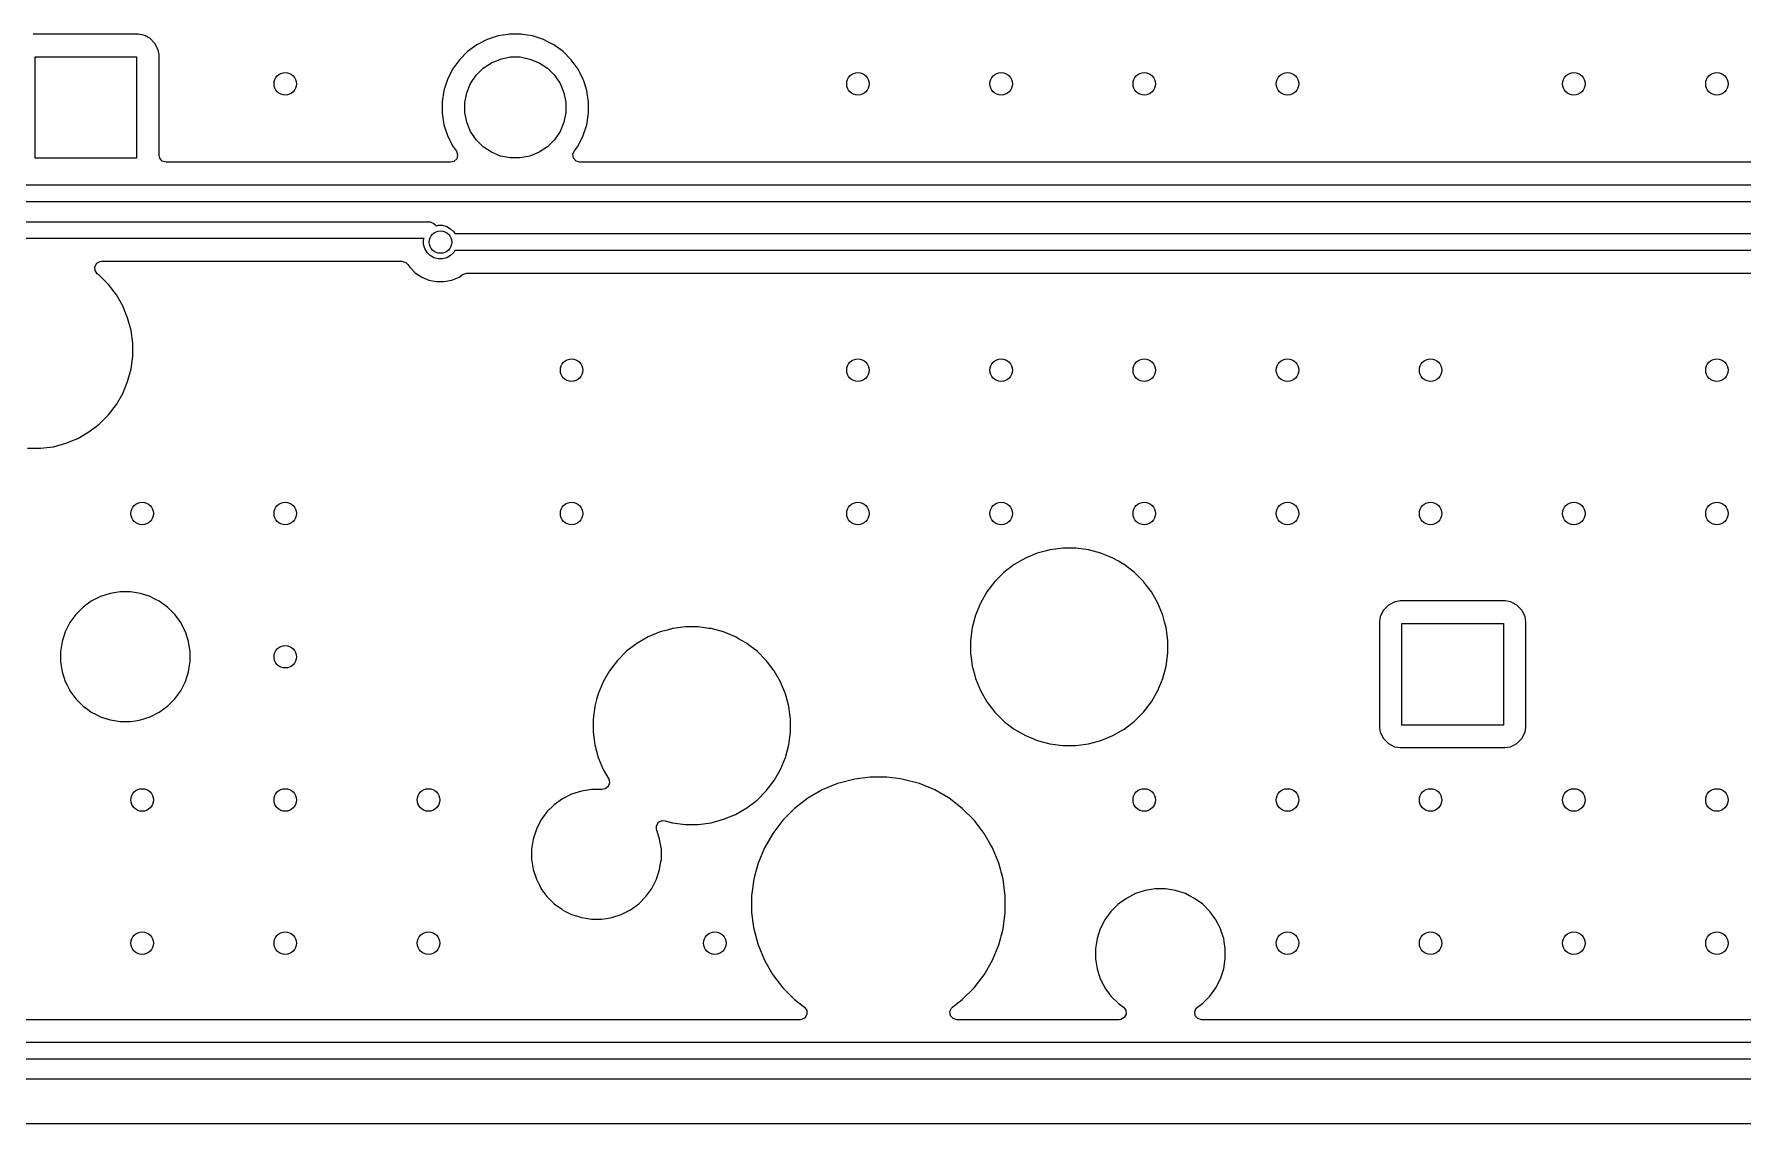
# Model space of a CAD drawing. Extents: x 2.6 to 14.2, y -9.4 to -3.8.
# Drawn here: x 6.308 to 7.501, y -6.557 to -5.796 of the extents above; entities that cross this region are included whole.
import ezdxf

# ---------------------------------------------------------------- set-up
doc = ezdxf.new("R2010")
doc.units = 0
doc.header["$MEASUREMENT"] = 0
doc.layers.add('BLACK', color=7, linetype='CONTINUOUS')

msp = doc.modelspace()

# ---------------------------------------------------------------- linework, layer by layer
at = {"layer": 'BLACK', "linetype": 'CONTINUOUS'}
for p, q in [((6.3805, -5.7959), (6.3072, -5.7959)), ((6.3842, -5.7965), (6.3805, -5.7959)), ((6.3856, -5.7971), (6.3842, -5.7965)), ((6.3887, -5.7987), (6.3856, -5.7971)), ((6.3922, -5.8023), (6.3887, -5.7987)), ((6.3887, -5.7987), (6.3887, -5.7987)), ((6.3887, -5.7987), (6.3887, -5.7987)), ((6.6242, -5.7996), (6.617, -5.8033)), ((6.6319, -5.7971), (6.6242, -5.7996)), ((6.6389, -5.796), (6.6319, -5.7971)), ((6.6398, -5.7959), (6.6389, -5.796)), ((6.6479, -5.7959), (6.6398, -5.7959)), ((6.649, -5.7961), (6.6479, -5.7959)), ((6.6559, -5.7971), (6.649, -5.7961)), ((6.6635, -5.7996), (6.6559, -5.7971)), ((6.6667, -5.8013), (6.6635, -5.7996)), ((6.3084, -5.8825), (6.3084, -5.8116)), ((6.3084, -5.8116), (6.3793, -5.8116)), ((6.3793, -5.8116), (6.3793, -5.8825)), ((6.3945, -5.8067), (6.3922, -5.8023)), ((6.3922, -5.8023), (6.3922, -5.8023)), ((6.3922, -5.8023), (6.3922, -5.8023)), ((6.3951, -5.8104), (6.3945, -5.8067)), ((6.3951, -5.8804), (6.3951, -5.8104)), ((6.3951, -5.8104), (6.3951, -5.8104)), ((6.6105, -5.808), (6.6048, -5.8137)), ((6.617, -5.8033), (6.6105, -5.808)), ((6.6336, -5.8132), (6.6404, -5.8118)), ((6.6404, -5.8118), (6.6473, -5.8118)), ((6.6473, -5.8118), (6.6541, -5.8132)), ((6.6707, -5.8033), (6.6667, -5.8013)), ((6.6772, -5.808), (6.6707, -5.8033)), ((6.6707, -5.8033), (6.6707, -5.8033)), ((6.6707, -5.8033), (6.6707, -5.8033)), ((6.6829, -5.8137), (6.6772, -5.808)), ((6.6001, -5.8202), (6.5964, -5.8274)), ((6.6048, -5.8137), (6.6001, -5.8202)), ((6.6165, -5.8246), (6.6214, -5.8197)), ((6.6214, -5.8197), (6.6272, -5.8158)), ((6.6272, -5.8158), (6.6336, -5.8132)), ((6.6541, -5.8132), (6.6606, -5.8158)), ((6.6606, -5.8158), (6.6663, -5.8197)), ((6.6663, -5.8197), (6.6713, -5.8246)), ((6.6864, -5.8185), (6.6829, -5.8137)), ((6.6877, -5.8202), (6.6864, -5.8185)), ((6.6889, -5.8226), (6.6877, -5.8202)), ((6.6913, -5.8274), (6.6889, -5.8226)), ((6.5939, -5.8351), (6.5927, -5.843)), ((6.5964, -5.8274), (6.5939, -5.8351)), ((6.61, -5.8368), (6.6126, -5.8304)), ((6.6126, -5.8304), (6.6165, -5.8246)), ((6.6713, -5.8246), (6.6751, -5.8304)), ((6.6751, -5.8304), (6.6778, -5.8368)), ((6.6917, -5.8285), (6.6913, -5.8274)), ((6.6913, -5.8274), (6.6913, -5.8274)), ((6.6913, -5.8274), (6.6913, -5.8274)), ((6.6938, -5.8351), (6.6917, -5.8285)), ((6.6941, -5.837), (6.6938, -5.8351)), ((6.5927, -5.843), (6.5927, -5.8511)), ((6.6086, -5.8436), (6.61, -5.8368)), ((6.6086, -5.8506), (6.6086, -5.8436)), ((6.6778, -5.8368), (6.6791, -5.8436)), ((6.6791, -5.8436), (6.6791, -5.8506)), ((6.6951, -5.843), (6.6941, -5.837)), ((6.6951, -5.8511), (6.6951, -5.843)), ((6.5927, -5.8511), (6.5939, -5.8591)), ((6.5939, -5.8591), (6.5964, -5.8667)), ((6.61, -5.8574), (6.6086, -5.8506)), ((6.6126, -5.8638), (6.61, -5.8574)), ((6.6778, -5.8574), (6.6751, -5.8638)), ((6.6791, -5.8506), (6.6778, -5.8574)), ((6.6913, -5.8667), (6.6938, -5.8591)), ((6.6938, -5.8591), (6.6951, -5.8511)), ((6.5964, -5.8667), (6.6001, -5.8739)), ((6.6165, -5.8696), (6.6126, -5.8638)), ((6.6214, -5.8745), (6.6165, -5.8696)), ((6.6713, -5.8696), (6.6663, -5.8745)), ((6.6751, -5.8638), (6.6713, -5.8696)), ((6.6877, -5.8739), (6.6913, -5.8667)), ((6.3793, -5.8825), (6.3084, -5.8825)), ((6.3955, -5.8824), (6.3951, -5.8804)), ((6.3973, -5.8845), (6.3955, -5.8824)), ((6.6001, -5.8739), (6.6027, -5.8775)), ((6.603, -5.8828), (6.601, -5.8847)), ((6.6027, -5.8775), (6.6036, -5.8801)), ((6.6036, -5.8801), (6.603, -5.8828)), ((6.6272, -5.8783), (6.6214, -5.8745)), ((6.6336, -5.881), (6.6272, -5.8783)), ((6.6404, -5.8823), (6.6336, -5.881)), ((6.6473, -5.8823), (6.6404, -5.8823)), ((6.6541, -5.881), (6.6473, -5.8823)), ((6.6606, -5.8783), (6.6541, -5.881)), ((6.6663, -5.8745), (6.6606, -5.8783)), ((6.6841, -5.8797), (6.685, -5.8775)), ((6.6845, -5.8824), (6.6841, -5.8797)), ((6.6863, -5.8845), (6.6845, -5.8824)), ((6.685, -5.8775), (6.6861, -5.8761)), ((6.6861, -5.8761), (6.6877, -5.8739)), ((6.3999, -5.8853), (6.3973, -5.8845)), ((6.5987, -5.8853), (6.3999, -5.8853)), ((6.601, -5.8847), (6.5987, -5.8853)), ((6.689, -5.8853), (6.6863, -5.8845)), ((8.0328, -5.8853), (6.689, -5.8853)), ((5.8255, -5.901), (8.0414, -5.901)), ((8.0438, -5.9129), (5.8279, -5.9129)), ((6.0427, -5.9268), (6.5832, -5.9268)), ((6.5832, -5.9268), (6.5844, -5.9269)), ((6.5844, -5.9269), (6.5853, -5.9273)), ((6.5853, -5.9273), (6.5865, -5.9278)), ((6.5865, -5.9278), (6.5874, -5.9286)), ((6.5874, -5.9286), (6.5886, -5.9297)), ((6.5886, -5.9297), (6.59, -5.9293)), ((6.59, -5.9293), (6.5931, -5.9293)), ((6.5931, -5.9293), (6.5961, -5.9301)), ((6.5961, -5.9301), (6.5987, -5.9317)), ((6.5801, -5.9386), (6.0452, -5.9386)), ((6.5798, -5.9395), (6.5801, -5.9386)), ((6.5798, -5.9426), (6.5798, -5.9395)), ((6.5806, -5.9456), (6.5798, -5.9426)), ((6.5987, -5.9317), (6.6009, -5.9339)), ((6.6009, -5.9339), (6.6017, -5.9351)), ((6.6017, -5.9351), (9.2273, -5.9351)), ((6.3515, -5.9558), (6.3539, -5.9545)), ((6.3539, -5.9545), (6.3549, -5.9544)), ((6.3549, -5.9544), (6.5647, -5.9544)), ((6.5647, -5.9544), (6.5673, -5.9552)), ((6.5673, -5.9552), (6.5688, -5.9566)), ((6.5822, -5.9482), (6.5806, -5.9456)), ((6.5844, -5.9504), (6.5822, -5.9482)), ((6.587, -5.952), (6.5844, -5.9504)), ((6.59, -5.9528), (6.587, -5.952)), ((6.5931, -5.9528), (6.59, -5.9528)), ((6.5961, -5.952), (6.5931, -5.9528)), ((6.5987, -5.9504), (6.5961, -5.952)), ((6.6009, -5.9482), (6.5987, -5.9504)), ((6.6017, -5.9469), (6.6009, -5.9482)), ((9.2249, -5.9469), (6.6017, -5.9469)), ((6.3501, -5.9582), (6.3515, -5.9558)), ((6.3503, -5.9609), (6.3501, -5.9582)), ((6.3519, -5.9632), (6.3503, -5.9609)), ((6.3533, -5.9642), (6.3519, -5.9632)), ((6.3597, -5.9706), (6.3533, -5.9642)), ((6.3533, -5.9642), (6.3533, -5.9642)), ((6.5688, -5.9566), (6.5701, -5.9586)), ((6.5701, -5.9586), (6.5701, -5.9586)), ((6.5701, -5.9586), (6.574, -5.9625)), ((6.574, -5.9625), (6.574, -5.9625)), ((6.574, -5.9625), (6.5785, -5.9655)), ((6.5785, -5.9655), (6.5785, -5.9655)), ((6.5785, -5.9655), (6.5835, -5.9676)), ((6.5996, -5.9676), (6.6046, -5.9655)), ((6.6046, -5.9655), (6.6075, -5.9635)), ((6.6075, -5.9635), (6.6101, -5.9627)), ((6.6101, -5.9627), (6.6102, -5.9627)), ((6.6102, -5.9627), (9.2163, -5.9627)), ((6.3652, -5.9778), (6.3597, -5.9706)), ((6.3597, -5.9706), (6.3597, -5.9706)), ((6.3697, -5.9856), (6.3652, -5.9778)), ((6.3652, -5.9778), (6.3652, -5.9778)), ((6.3652, -5.9778), (6.3652, -5.9778)), ((6.5835, -5.9676), (6.5835, -5.9676)), ((6.5835, -5.9676), (6.5835, -5.9676)), ((6.5835, -5.9676), (6.5835, -5.9676)), ((6.5835, -5.9676), (6.5888, -5.9686)), ((6.5888, -5.9686), (6.5888, -5.9686)), ((6.5888, -5.9686), (6.5943, -5.9686)), ((6.5943, -5.9686), (6.5982, -5.9678)), ((6.5982, -5.9678), (6.5996, -5.9676)), ((6.3707, -5.9881), (6.3697, -5.9856)), ((6.3697, -5.9856), (6.3697, -5.9856)), ((6.3697, -5.9856), (6.3697, -5.9856)), ((6.3731, -5.9939), (6.3707, -5.9881)), ((6.3755, -6.0027), (6.3731, -5.9939)), ((6.3767, -6.0116), (6.3755, -6.0027)), ((6.3767, -6.0206), (6.3767, -6.0116)), ((6.3755, -6.0296), (6.3767, -6.0206)), ((6.3697, -6.0467), (6.3731, -6.0383)), ((6.3731, -6.0383), (6.3755, -6.0296)), ((6.3652, -6.0545), (6.3697, -6.0467)), ((6.3533, -6.0681), (6.3597, -6.0617)), ((6.3597, -6.0617), (6.3652, -6.0545)), ((6.3597, -6.0617), (6.3597, -6.0617)), ((6.3597, -6.0617), (6.3597, -6.0617)), ((6.3383, -6.0781), (6.3461, -6.0736)), ((6.3461, -6.0736), (6.3533, -6.0681)), ((6.3533, -6.0681), (6.3533, -6.0681)), ((6.3533, -6.0681), (6.3533, -6.0681)), ((6.3032, -6.085), (6.3123, -6.085)), ((6.3123, -6.085), (6.3212, -6.0839)), ((6.3123, -6.085), (6.3123, -6.085)), ((6.3212, -6.0839), (6.3299, -6.0815)), ((6.3299, -6.0815), (6.3383, -6.0781)), ((7.0085, -6.1582), (7.0002, -6.1616)), ((7.0149, -6.1565), (7.0085, -6.1582)), ((7.0173, -6.1558), (7.0149, -6.1565)), ((7.0177, -6.1558), (7.0173, -6.1558)), ((7.0262, -6.1547), (7.0177, -6.1558)), ((7.0353, -6.1547), (7.0262, -6.1547)), ((7.0262, -6.1547), (7.0262, -6.1547)), ((7.0427, -6.1556), (7.0353, -6.1547)), ((7.0353, -6.1547), (7.0353, -6.1547)), ((7.0442, -6.1558), (7.0427, -6.1556)), ((7.0502, -6.1574), (7.0442, -6.1558)), ((7.0529, -6.1582), (7.0502, -6.1574)), ((7.0613, -6.1616), (7.0529, -6.1582)), ((6.9924, -6.1661), (6.9852, -6.1716)), ((7.0002, -6.1616), (6.9924, -6.1661)), ((7.0002, -6.1616), (7.0002, -6.1616)), ((7.0652, -6.1639), (7.0613, -6.1616)), ((7.0613, -6.1616), (7.0613, -6.1616)), ((7.0683, -6.1657), (7.0652, -6.1639)), ((7.0691, -6.1661), (7.0683, -6.1657)), ((7.0763, -6.1716), (7.0691, -6.1661)), ((6.9788, -6.178), (6.9733, -6.1852)), ((6.9852, -6.1716), (6.9788, -6.178)), ((7.0827, -6.178), (7.0763, -6.1716)), ((7.0763, -6.1716), (7.0763, -6.1716)), ((7.0829, -6.1784), (7.0827, -6.178)), ((7.0827, -6.178), (7.0827, -6.178)), ((7.0827, -6.178), (7.0827, -6.178)), ((7.0882, -6.1852), (7.0829, -6.1784)), ((6.3477, -6.1917), (6.342, -6.1959)), ((6.3541, -6.1885), (6.3477, -6.1917)), ((6.3609, -6.1863), (6.3541, -6.1885)), ((6.3541, -6.1885), (6.3541, -6.1885)), ((6.3679, -6.1852), (6.3609, -6.1863)), ((6.3751, -6.1852), (6.3679, -6.1852)), ((6.3679, -6.1852), (6.3679, -6.1852)), ((6.3821, -6.1863), (6.3751, -6.1852)), ((6.3751, -6.1852), (6.3751, -6.1852)), ((6.3889, -6.1885), (6.3821, -6.1863)), ((6.3922, -6.1902), (6.3889, -6.1885)), ((6.3889, -6.1885), (6.3889, -6.1885)), ((6.3952, -6.1917), (6.3922, -6.1902)), ((6.401, -6.1959), (6.3952, -6.1917)), ((6.3952, -6.1917), (6.3952, -6.1917)), ((6.3952, -6.1917), (6.3952, -6.1917)), ((6.9688, -6.193), (6.9653, -6.2014)), ((6.9733, -6.1852), (6.9688, -6.193)), ((6.9688, -6.193), (6.9688, -6.193)), ((7.0927, -6.193), (7.0882, -6.1852)), ((7.0882, -6.1852), (7.0882, -6.1852)), ((7.0882, -6.1852), (7.0882, -6.1852)), ((7.0939, -6.1959), (7.0927, -6.193)), ((7.0927, -6.193), (7.0927, -6.193)), ((7.0927, -6.193), (7.0927, -6.193)), ((7.2582, -6.1921), (7.2538, -6.1944)), ((7.2587, -6.1921), (7.2582, -6.1921)), ((7.2619, -6.1915), (7.2587, -6.1921)), ((7.3353, -6.1915), (7.2619, -6.1915)), ((7.339, -6.1921), (7.3353, -6.1915)), ((7.3403, -6.1928), (7.339, -6.1921)), ((7.3434, -6.1944), (7.3403, -6.1928)), ((6.3369, -6.201), (6.3327, -6.2067)), ((6.342, -6.1959), (6.3369, -6.201)), ((6.3369, -6.201), (6.3369, -6.201)), ((6.342, -6.1959), (6.342, -6.1959)), ((6.406, -6.201), (6.401, -6.1959)), ((6.401, -6.1959), (6.401, -6.1959)), ((6.4083, -6.2041), (6.406, -6.201)), ((6.406, -6.201), (6.406, -6.201)), ((6.4102, -6.2067), (6.4083, -6.2041)), ((6.9653, -6.2014), (6.963, -6.2101)), ((7.0961, -6.2014), (7.0939, -6.1959)), ((7.0974, -6.2061), (7.0961, -6.2014)), ((7.248, -6.2024), (7.2474, -6.2061)), ((7.2502, -6.1979), (7.248, -6.2024)), ((7.2538, -6.1944), (7.2502, -6.1979)), ((7.2502, -6.1979), (7.2502, -6.1979)), ((7.2538, -6.1944), (7.2538, -6.1944)), ((7.2538, -6.1944), (7.2538, -6.1944)), ((7.3469, -6.1979), (7.3434, -6.1944)), ((7.3434, -6.1944), (7.3434, -6.1944)), ((7.3434, -6.1944), (7.3434, -6.1944)), ((7.3492, -6.2024), (7.3469, -6.1979)), ((7.3469, -6.1979), (7.3469, -6.1979)), ((7.3469, -6.1979), (7.3469, -6.1979)), ((7.3498, -6.2061), (7.3492, -6.2024)), ((6.3295, -6.2131), (6.3273, -6.2199)), ((6.3327, -6.2067), (6.3295, -6.2131)), ((6.3295, -6.2131), (6.3295, -6.2131)), ((6.4119, -6.2101), (6.4102, -6.2067)), ((6.4135, -6.2131), (6.4119, -6.2101)), ((6.4137, -6.2139), (6.4135, -6.2131)), ((6.4135, -6.2131), (6.4135, -6.2131)), ((6.4157, -6.2199), (6.4137, -6.2139)), ((6.7366, -6.2167), (6.7288, -6.2212)), ((6.745, -6.2132), (6.7366, -6.2167)), ((6.7366, -6.2167), (6.7366, -6.2167)), ((6.75, -6.2119), (6.745, -6.2132)), ((6.7537, -6.2109), (6.75, -6.2119)), ((6.7541, -6.2108), (6.7537, -6.2109)), ((6.7626, -6.2097), (6.7541, -6.2108)), ((6.7626, -6.2097), (6.7626, -6.2097)), ((6.7717, -6.2097), (6.7626, -6.2097)), ((6.7791, -6.2107), (6.7717, -6.2097)), ((6.7717, -6.2097), (6.7717, -6.2097)), ((6.7806, -6.2109), (6.7791, -6.2107)), ((6.7894, -6.2132), (6.7806, -6.2109)), ((6.7977, -6.2167), (6.7894, -6.2132)), ((6.8002, -6.2182), (6.7977, -6.2167)), ((6.7977, -6.2167), (6.7977, -6.2167)), ((6.963, -6.2101), (6.9618, -6.2191)), ((6.963, -6.2101), (6.963, -6.2101)), ((7.0985, -6.2101), (7.0974, -6.2061)), ((7.0997, -6.2191), (7.0985, -6.2101)), ((7.2474, -6.2061), (7.2474, -6.2794)), ((7.2632, -6.2782), (7.2632, -6.2073)), ((7.2632, -6.2073), (7.334, -6.2073)), ((7.334, -6.2073), (7.334, -6.2782)), ((7.3498, -6.2387), (7.3498, -6.2061)), ((6.3273, -6.2199), (6.3262, -6.2269)), ((6.3262, -6.2269), (6.3262, -6.234)), ((6.4159, -6.2216), (6.4157, -6.2199)), ((6.4168, -6.2269), (6.4159, -6.2216)), ((6.4168, -6.234), (6.4168, -6.2269)), ((6.7216, -6.2267), (6.7152, -6.2331)), ((6.7288, -6.2212), (6.7216, -6.2267)), ((6.8018, -6.2191), (6.8002, -6.2182)), ((6.8054, -6.2211), (6.8018, -6.2191)), ((6.8055, -6.2212), (6.8054, -6.2211)), ((6.8076, -6.2228), (6.8055, -6.2212)), ((6.8127, -6.2267), (6.8076, -6.2228)), ((6.8191, -6.2331), (6.8127, -6.2267)), ((6.8127, -6.2267), (6.8127, -6.2267)), ((6.8127, -6.2267), (6.8127, -6.2267)), ((6.9618, -6.2191), (6.9618, -6.2281)), ((6.9618, -6.2281), (6.9627, -6.235)), ((7.0985, -6.237), (7.0997, -6.2281)), ((7.0997, -6.2281), (7.0997, -6.2191)), ((6.3262, -6.234), (6.3273, -6.2411)), ((6.3273, -6.2411), (6.3295, -6.2478)), ((6.4135, -6.2478), (6.4157, -6.2411)), ((6.4157, -6.2411), (6.4164, -6.2364)), ((6.4164, -6.2364), (6.4168, -6.234)), ((6.7097, -6.2403), (6.7052, -6.2481)), ((6.7152, -6.2331), (6.7097, -6.2403)), ((6.8201, -6.2344), (6.8191, -6.2331)), ((6.8191, -6.2331), (6.8191, -6.2331)), ((6.8191, -6.2331), (6.8191, -6.2331)), ((6.8246, -6.2403), (6.8201, -6.2344)), ((6.8291, -6.2481), (6.8246, -6.2403)), ((6.8246, -6.2403), (6.8246, -6.2403)), ((6.8246, -6.2403), (6.8246, -6.2403)), ((6.9627, -6.235), (6.963, -6.237)), ((6.963, -6.237), (6.9643, -6.2418)), ((6.9643, -6.2418), (6.9653, -6.2458)), ((7.0961, -6.2458), (7.0985, -6.237)), ((7.3498, -6.2794), (7.3498, -6.2387)), ((6.3295, -6.2478), (6.3295, -6.2478)), ((6.3295, -6.2478), (6.3306, -6.2499)), ((6.3306, -6.2499), (6.3325, -6.2537)), ((6.3325, -6.2537), (6.3327, -6.2542)), ((6.4102, -6.2542), (6.4135, -6.2478)), ((6.7052, -6.2481), (6.7018, -6.2564)), ((6.7052, -6.2481), (6.7052, -6.2481)), ((6.8299, -6.2499), (6.8291, -6.2481)), ((6.8291, -6.2481), (6.8291, -6.2481)), ((6.8291, -6.2481), (6.8291, -6.2481)), ((6.8326, -6.2564), (6.8299, -6.2499)), ((6.9653, -6.2458), (6.9688, -6.2541)), ((7.0927, -6.2541), (7.0961, -6.2458)), ((6.3327, -6.2542), (6.3369, -6.26)), ((6.3369, -6.26), (6.3369, -6.26)), ((6.3369, -6.26), (6.342, -6.265)), ((6.342, -6.265), (6.342, -6.265)), ((6.342, -6.265), (6.345, -6.2672)), ((6.3952, -6.2692), (6.401, -6.265)), ((6.401, -6.265), (6.406, -6.26)), ((6.406, -6.26), (6.4102, -6.2542)), ((6.6994, -6.2652), (6.6982, -6.2741)), ((6.6995, -6.265), (6.6994, -6.2652)), ((6.6994, -6.2652), (6.6994, -6.2652)), ((6.7007, -6.2604), (6.6995, -6.265)), ((6.7018, -6.2564), (6.7007, -6.2604)), ((6.8349, -6.2652), (6.8326, -6.2564)), ((6.8361, -6.2741), (6.8349, -6.2652)), ((6.9688, -6.2541), (6.9688, -6.2541)), ((6.9688, -6.2541), (6.9733, -6.2619)), ((6.9733, -6.2619), (6.9788, -6.2691)), ((7.0827, -6.2691), (7.0882, -6.2619)), ((7.0882, -6.2619), (7.0927, -6.2541)), ((6.345, -6.2672), (6.3477, -6.2692)), ((6.3477, -6.2692), (6.3511, -6.2709)), ((6.3511, -6.2709), (6.3541, -6.2724)), ((6.3541, -6.2724), (6.3541, -6.2724)), ((6.3541, -6.2724), (6.3562, -6.2731)), ((6.3562, -6.2731), (6.3609, -6.2746)), ((6.3609, -6.2746), (6.3639, -6.2751)), ((6.3639, -6.2751), (6.3679, -6.2758)), ((6.3679, -6.2758), (6.3679, -6.2758)), ((6.3679, -6.2758), (6.3751, -6.2758)), ((6.3751, -6.2758), (6.3785, -6.2752)), ((6.3785, -6.2752), (6.3821, -6.2746)), ((6.3821, -6.2746), (6.3889, -6.2724)), ((6.3889, -6.2724), (6.3952, -6.2692)), ((6.6982, -6.2741), (6.6982, -6.2832)), ((6.8361, -6.2832), (6.8361, -6.2741)), ((6.9788, -6.2691), (6.9788, -6.2691)), ((6.9788, -6.2691), (6.9852, -6.2755)), ((6.9852, -6.2755), (6.9852, -6.2755)), ((6.9852, -6.2755), (6.9852, -6.2755)), ((6.9852, -6.2755), (6.9859, -6.2761)), ((6.9859, -6.2761), (6.9924, -6.281)), ((7.0691, -6.281), (7.0763, -6.2755)), ((7.0763, -6.2755), (7.0827, -6.2691)), ((7.0763, -6.2755), (7.0763, -6.2755)), ((7.0763, -6.2755), (7.0763, -6.2755)), ((7.0827, -6.2691), (7.0827, -6.2691)), ((7.0827, -6.2691), (7.0827, -6.2691)), ((6.6982, -6.2832), (6.6992, -6.2902)), ((6.8349, -6.2921), (6.8361, -6.2832)), ((6.9924, -6.281), (6.9924, -6.281)), ((6.9924, -6.281), (6.9924, -6.281)), ((6.9924, -6.281), (7.0002, -6.2855)), ((7.0002, -6.2855), (7.0002, -6.2855)), ((7.0002, -6.2855), (7.0002, -6.2855)), ((7.0002, -6.2855), (7.0038, -6.287)), ((7.0038, -6.287), (7.0085, -6.289)), ((7.0085, -6.289), (7.0173, -6.2913)), ((7.0442, -6.2913), (7.0529, -6.289)), ((7.0529, -6.289), (7.0613, -6.2855)), ((7.0613, -6.2855), (7.0691, -6.281)), ((7.2474, -6.2794), (7.2478, -6.2818)), ((7.2478, -6.2818), (7.248, -6.2831)), ((7.248, -6.2831), (7.2502, -6.2876)), ((7.2502, -6.2876), (7.2502, -6.2876)), ((7.2502, -6.2876), (7.2502, -6.2876)), ((7.2502, -6.2876), (7.2538, -6.2911)), ((7.334, -6.2782), (7.2632, -6.2782)), ((7.3434, -6.2911), (7.3469, -6.2876)), ((7.3469, -6.2876), (7.3492, -6.2831)), ((7.3492, -6.2831), (7.3497, -6.2799)), ((7.3492, -6.2831), (7.3492, -6.2831)), ((7.3492, -6.2831), (7.3492, -6.2831)), ((7.3497, -6.2799), (7.3498, -6.2794)), ((6.6992, -6.2902), (6.6994, -6.2921)), ((6.6994, -6.2921), (6.7018, -6.3008)), ((6.7018, -6.3008), (6.7052, -6.3092)), ((6.8291, -6.3092), (6.8326, -6.3008)), ((6.8326, -6.3008), (6.8349, -6.2921)), ((7.0173, -6.2913), (7.0262, -6.2925)), ((7.0262, -6.2925), (7.0262, -6.2925)), ((7.0262, -6.2925), (7.0353, -6.2925)), ((7.0353, -6.2925), (7.0442, -6.2913)), ((7.0353, -6.2925), (7.0353, -6.2925)), ((7.2538, -6.2911), (7.2538, -6.2911)), ((7.2538, -6.2911), (7.2538, -6.2911)), ((7.2538, -6.2911), (7.258, -6.2933)), ((7.258, -6.2933), (7.2582, -6.2934)), ((7.2582, -6.2934), (7.2619, -6.2939)), ((7.2619, -6.2939), (7.2619, -6.2939)), ((7.2619, -6.2939), (7.3353, -6.2939)), ((7.3353, -6.2939), (7.339, -6.2934)), ((7.339, -6.2934), (7.3434, -6.2911)), ((6.7052, -6.3092), (6.7052, -6.3092)), ((6.7052, -6.3092), (6.7091, -6.3159)), ((6.8246, -6.317), (6.8291, -6.3092)), ((6.69, -6.3243), (6.6832, -6.3265)), ((6.697, -6.3231), (6.69, -6.3243)), ((6.7041, -6.3231), (6.697, -6.3231)), ((6.697, -6.3231), (6.697, -6.3231)), ((6.7043, -6.3232), (6.7041, -6.3231)), ((6.7041, -6.3231), (6.7041, -6.3231)), ((6.7067, -6.3228), (6.7043, -6.3231)), ((6.7043, -6.3231), (6.7043, -6.3232)), ((6.7088, -6.3211), (6.7067, -6.3228)), ((6.7097, -6.3185), (6.7088, -6.3211)), ((6.7091, -6.3159), (6.7097, -6.3185)), ((6.8127, -6.3306), (6.8191, -6.3242)), ((6.8191, -6.3242), (6.8246, -6.317)), ((6.8191, -6.3242), (6.8191, -6.3242)), ((6.8191, -6.3242), (6.8191, -6.3242)), ((6.8583, -6.3235), (6.8482, -6.3293)), ((6.869, -6.3191), (6.8583, -6.3235)), ((6.8583, -6.3235), (6.8583, -6.3235)), ((6.871, -6.3185), (6.869, -6.3191)), ((6.869, -6.3191), (6.869, -6.3191)), ((6.8802, -6.3161), (6.871, -6.3185)), ((6.881, -6.316), (6.8802, -6.3161)), ((6.8917, -6.3146), (6.881, -6.316)), ((6.9033, -6.3146), (6.8917, -6.3146)), ((6.8917, -6.3146), (6.8917, -6.3146)), ((6.9129, -6.3158), (6.9033, -6.3146)), ((6.9033, -6.3146), (6.9033, -6.3146)), ((6.9148, -6.3161), (6.9129, -6.3158)), ((6.9261, -6.3191), (6.9148, -6.3161)), ((6.9368, -6.3235), (6.9261, -6.3191)), ((6.9261, -6.3191), (6.9261, -6.3191)), ((6.9261, -6.3191), (6.9261, -6.3191)), ((6.9469, -6.3293), (6.9368, -6.3235)), ((6.9368, -6.3235), (6.9368, -6.3235)), ((6.6711, -6.3339), (6.666, -6.3389)), ((6.6768, -6.3297), (6.6711, -6.3339)), ((6.6711, -6.3339), (6.6711, -6.3339)), ((6.6832, -6.3265), (6.6768, -6.3297)), ((6.6832, -6.3265), (6.6832, -6.3265)), ((6.7977, -6.3406), (6.8055, -6.3361)), ((6.8055, -6.3361), (6.8127, -6.3306)), ((6.8127, -6.3306), (6.8127, -6.3306)), ((6.8127, -6.3306), (6.8127, -6.3306)), ((6.839, -6.3364), (6.8308, -6.3446)), ((6.8482, -6.3293), (6.839, -6.3364)), ((6.839, -6.3364), (6.839, -6.3364)), ((6.9561, -6.3364), (6.9469, -6.3293)), ((6.9643, -6.3446), (6.9561, -6.3364)), ((6.9561, -6.3364), (6.9561, -6.3364)), ((6.6618, -6.3447), (6.6586, -6.351)), ((6.666, -6.3389), (6.6618, -6.3447)), ((6.666, -6.3389), (6.666, -6.3389)), ((6.7425, -6.3485), (6.7439, -6.3461)), ((6.7426, -6.3512), (6.7425, -6.3485)), ((6.7439, -6.3461), (6.7464, -6.3449)), ((6.7464, -6.3449), (6.7485, -6.345)), ((6.7485, -6.345), (6.7537, -6.3464)), ((6.7537, -6.3464), (6.7626, -6.3476)), ((6.7626, -6.3476), (6.7626, -6.3476)), ((6.7626, -6.3476), (6.7717, -6.3476)), ((6.7717, -6.3476), (6.7806, -6.3464)), ((6.7717, -6.3476), (6.7717, -6.3476)), ((6.7806, -6.3464), (6.7894, -6.344)), ((6.7894, -6.344), (6.7977, -6.3406)), ((6.8308, -6.3446), (6.8237, -6.3538)), ((6.8308, -6.3446), (6.8308, -6.3446)), ((6.9714, -6.3538), (6.9643, -6.3446)), ((6.9643, -6.3446), (6.9643, -6.3446)), ((6.6564, -6.3578), (6.6553, -6.3649)), ((6.6586, -6.351), (6.6564, -6.3578)), ((6.6586, -6.351), (6.6586, -6.351)), ((6.7427, -6.3517), (6.7426, -6.3512)), ((6.7447, -6.3578), (6.7427, -6.3517)), ((6.7459, -6.3649), (6.7447, -6.3578)), ((6.8237, -6.3538), (6.8179, -6.3639)), ((6.9759, -6.3617), (6.9714, -6.3538)), ((6.6553, -6.3649), (6.6553, -6.372)), ((6.6553, -6.372), (6.6564, -6.379)), ((6.7454, -6.3746), (6.7459, -6.372)), ((6.7459, -6.372), (6.7459, -6.3649)), ((6.8179, -6.3639), (6.8134, -6.3746)), ((6.8179, -6.3639), (6.8179, -6.3639)), ((6.9772, -6.3639), (6.9759, -6.3617)), ((6.9816, -6.3746), (6.9772, -6.3639)), ((6.6564, -6.379), (6.6586, -6.3858)), ((6.7425, -6.3858), (6.7447, -6.379)), ((6.7447, -6.379), (6.7454, -6.3746)), ((6.811, -6.3836), (6.8104, -6.3858)), ((6.8134, -6.3746), (6.811, -6.3836)), ((6.8134, -6.3746), (6.8134, -6.3746)), ((6.9846, -6.3858), (6.9816, -6.3746)), ((6.6586, -6.3858), (6.6586, -6.3858)), ((6.6586, -6.3858), (6.6608, -6.3901)), ((6.6608, -6.3901), (6.6618, -6.3921)), ((6.6618, -6.3921), (6.6618, -6.3922)), ((6.6618, -6.3922), (6.666, -6.3979)), ((6.7351, -6.3979), (6.7393, -6.3922)), ((6.7393, -6.3922), (6.7425, -6.3858)), ((6.8104, -6.3858), (6.8089, -6.3974)), ((6.8104, -6.3858), (6.8104, -6.3858)), ((6.9861, -6.3974), (6.9846, -6.3858)), ((7.0771, -6.3959), (7.0707, -6.3992)), ((7.0839, -6.3937), (7.0771, -6.3959)), ((7.0771, -6.3959), (7.0771, -6.3959)), ((7.0909, -6.3926), (7.0839, -6.3937)), ((7.098, -6.3926), (7.0909, -6.3926)), ((7.0909, -6.3926), (7.0909, -6.3926)), ((7.098, -6.3926), (7.098, -6.3926)), ((7.1051, -6.3937), (7.098, -6.3926)), ((7.1119, -6.3959), (7.1051, -6.3937)), ((7.1148, -6.3974), (7.1119, -6.3959)), ((7.1119, -6.3959), (7.1119, -6.3959)), ((6.666, -6.3979), (6.666, -6.3979)), ((6.666, -6.3979), (6.6711, -6.403)), ((6.6711, -6.403), (6.6711, -6.403)), ((6.6711, -6.403), (6.6761, -6.4066)), ((6.6761, -6.4066), (6.6768, -6.4072)), ((6.6768, -6.4072), (6.6795, -6.4086)), ((6.6795, -6.4086), (6.6832, -6.4104)), ((6.7179, -6.4104), (6.7243, -6.4072)), ((6.7243, -6.4072), (6.7301, -6.403)), ((6.7301, -6.403), (6.7351, -6.3979)), ((6.8089, -6.3974), (6.8089, -6.409)), ((6.9861, -6.409), (6.9861, -6.3974)), ((7.0599, -6.4084), (7.0557, -6.4142)), ((7.065, -6.4033), (7.0599, -6.4084)), ((7.0599, -6.4084), (7.0599, -6.4084)), ((7.0707, -6.3992), (7.065, -6.4033)), ((7.065, -6.4033), (7.065, -6.4033)), ((7.1182, -6.3992), (7.1148, -6.3974)), ((7.124, -6.4033), (7.1182, -6.3992)), ((7.1182, -6.3992), (7.1182, -6.3992)), ((7.1182, -6.3992), (7.1182, -6.3992)), ((7.129, -6.4084), (7.124, -6.4033)), ((7.124, -6.4033), (7.124, -6.4033)), ((7.1321, -6.4126), (7.129, -6.4084)), ((7.129, -6.4084), (7.129, -6.4084)), ((6.6832, -6.4104), (6.6832, -6.4104)), ((6.6832, -6.4104), (6.6866, -6.4115)), ((6.6866, -6.4115), (6.69, -6.4126)), ((6.69, -6.4126), (6.6932, -6.4131)), ((6.6932, -6.4131), (6.697, -6.4137)), ((6.697, -6.4137), (6.697, -6.4137)), ((6.697, -6.4137), (6.7041, -6.4137)), ((6.7041, -6.4137), (6.7075, -6.4132)), ((6.7075, -6.4132), (6.7112, -6.4126)), ((6.7112, -6.4126), (6.7179, -6.4104)), ((6.8089, -6.409), (6.8101, -6.418)), ((6.8101, -6.418), (6.8104, -6.4205)), ((6.8104, -6.4205), (6.8132, -6.4309)), ((6.9816, -6.4317), (6.9846, -6.4205)), ((6.9846, -6.4205), (6.9861, -6.409)), ((7.0525, -6.4205), (7.0503, -6.4273)), ((7.0557, -6.4142), (7.0525, -6.4205)), ((7.0525, -6.4205), (7.0525, -6.4205)), ((7.1332, -6.4142), (7.1321, -6.4126)), ((7.1345, -6.4167), (7.1332, -6.4142)), ((7.1365, -6.4205), (7.1345, -6.4167)), ((7.1374, -6.4234), (7.1365, -6.4205)), ((7.1365, -6.4205), (7.1365, -6.4205)), ((6.8132, -6.4309), (6.8134, -6.4317)), ((6.8134, -6.4317), (6.8134, -6.4317)), ((6.8134, -6.4317), (6.8179, -6.4424)), ((6.9772, -6.4424), (6.9816, -6.4317)), ((7.0503, -6.4273), (7.0492, -6.4343)), ((7.1387, -6.4273), (7.1374, -6.4234)), ((7.139, -6.4296), (7.1387, -6.4273)), ((7.1398, -6.4343), (7.139, -6.4296)), ((6.8179, -6.4424), (6.8179, -6.4424)), ((6.8179, -6.4424), (6.8237, -6.4525)), ((6.9714, -6.4525), (6.9772, -6.4424)), ((7.0492, -6.4343), (7.0492, -6.4415)), ((7.0492, -6.4415), (7.0503, -6.4485)), ((7.1387, -6.4485), (7.1395, -6.4431)), ((7.1395, -6.4431), (7.1398, -6.4415)), ((7.1398, -6.4415), (7.1398, -6.4343)), ((6.8237, -6.4525), (6.8308, -6.4617)), ((6.9643, -6.4617), (6.9714, -6.4525)), ((7.0503, -6.4485), (7.0525, -6.4553)), ((7.0525, -6.4553), (7.0525, -6.4553)), ((7.0525, -6.4553), (7.0546, -6.4594)), ((7.1332, -6.4616), (7.1365, -6.4553)), ((7.1365, -6.4553), (7.1387, -6.4485)), ((6.8308, -6.4617), (6.8308, -6.4617)), ((6.8308, -6.4617), (6.839, -6.4699)), ((6.9561, -6.4699), (6.9643, -6.4617)), ((7.0546, -6.4594), (7.0554, -6.4609)), ((7.0554, -6.4609), (7.0557, -6.4616)), ((7.0557, -6.4616), (7.0599, -6.4674)), ((7.0599, -6.4674), (7.0599, -6.4674)), ((7.0599, -6.4674), (7.065, -6.4724)), ((7.124, -6.4724), (7.129, -6.4674)), ((7.129, -6.4674), (7.1332, -6.4616)), ((6.839, -6.4699), (6.839, -6.4699)), ((6.839, -6.4699), (6.8458, -6.4752)), ((6.8458, -6.4752), (6.8474, -6.4774)), ((6.8476, -6.4801), (6.8463, -6.4825)), ((6.8474, -6.4774), (6.8476, -6.4801)), ((6.9474, -6.4783), (6.9485, -6.4758)), ((6.9478, -6.4811), (6.9474, -6.4783)), ((6.9485, -6.4758), (6.9492, -6.4752)), ((6.9492, -6.4752), (6.9519, -6.4731)), ((6.9519, -6.4731), (6.9561, -6.4699)), ((7.065, -6.4724), (7.0686, -6.4751)), ((7.0686, -6.4751), (7.0703, -6.4773)), ((7.0705, -6.48), (7.0692, -6.4824)), ((7.0703, -6.4773), (7.0705, -6.48)), ((7.1184, -6.4783), (7.1195, -6.4758)), ((7.1188, -6.4811), (7.1184, -6.4783)), ((7.1195, -6.4758), (7.1204, -6.4751)), ((7.1204, -6.4751), (7.124, -6.4724)), ((7.124, -6.4724), (7.124, -6.4724)), ((7.124, -6.4724), (7.124, -6.4724)), ((6.8428, -6.4839), (5.8608, -6.4839)), ((6.8438, -6.4838), (6.8428, -6.4839)), ((6.8463, -6.4825), (6.8438, -6.4838)), ((6.9496, -6.4831), (6.9478, -6.4811)), ((6.9522, -6.4839), (6.9496, -6.4831)), ((7.0657, -6.4839), (6.9522, -6.4839)), ((7.0669, -6.4838), (7.0657, -6.4839)), ((7.0692, -6.4824), (7.0669, -6.4838)), ((7.1206, -6.4831), (7.1188, -6.4811)), ((7.1232, -6.4839), (7.1206, -6.4831)), ((7.9967, -6.4839), (7.1232, -6.4839)), ((5.8636, -6.4997), (8.0053, -6.4997)), ((8.0077, -6.5115), (5.8661, -6.5115)), ((5.9665, -6.5251), (8.5727, -6.5251)), ((8.5792, -6.5566), (5.973, -6.5566))]:
    msp.add_line(p, q, dxfattribs=at)
at = {"layer": 'BLACK'}
for centre in [(6.4832, -5.8305), (6.8832, -5.8305), (6.9832, -5.8305), (7.0832, -5.8305), (7.1832, -5.8305), (7.3832, -5.8305), (7.4832, -5.8305), (6.5916, -5.941), (6.6832, -6.0305), (6.8832, -6.0305), (6.9832, -6.0305), (7.0832, -6.0305), (7.1832, -6.0305), (7.2832, -6.0305), (7.4832, -6.0305), (6.3832, -6.1305), (6.4832, -6.1305), (6.6832, -6.1305), (6.8832, -6.1305), (6.9832, -6.1305), (7.0832, -6.1305), (7.1832, -6.1305), (7.2832, -6.1305), (7.3832, -6.1305), (7.4832, -6.1305), (6.4832, -6.2305), (6.3832, -6.3305), (6.4832, -6.3305), (6.5832, -6.3305), (7.0832, -6.3305), (7.1832, -6.3305), (7.2832, -6.3305), (7.3832, -6.3305), (7.4832, -6.3305), (6.3832, -6.4305), (6.4832, -6.4305), (6.5832, -6.4305), (6.7832, -6.4305), (7.1832, -6.4305), (7.2832, -6.4305), (7.3832, -6.4305), (7.4832, -6.4305)]:
    msp.add_circle(centre, 0.00787, dxfattribs=at)

doc.saveas('drawing.dxf')
